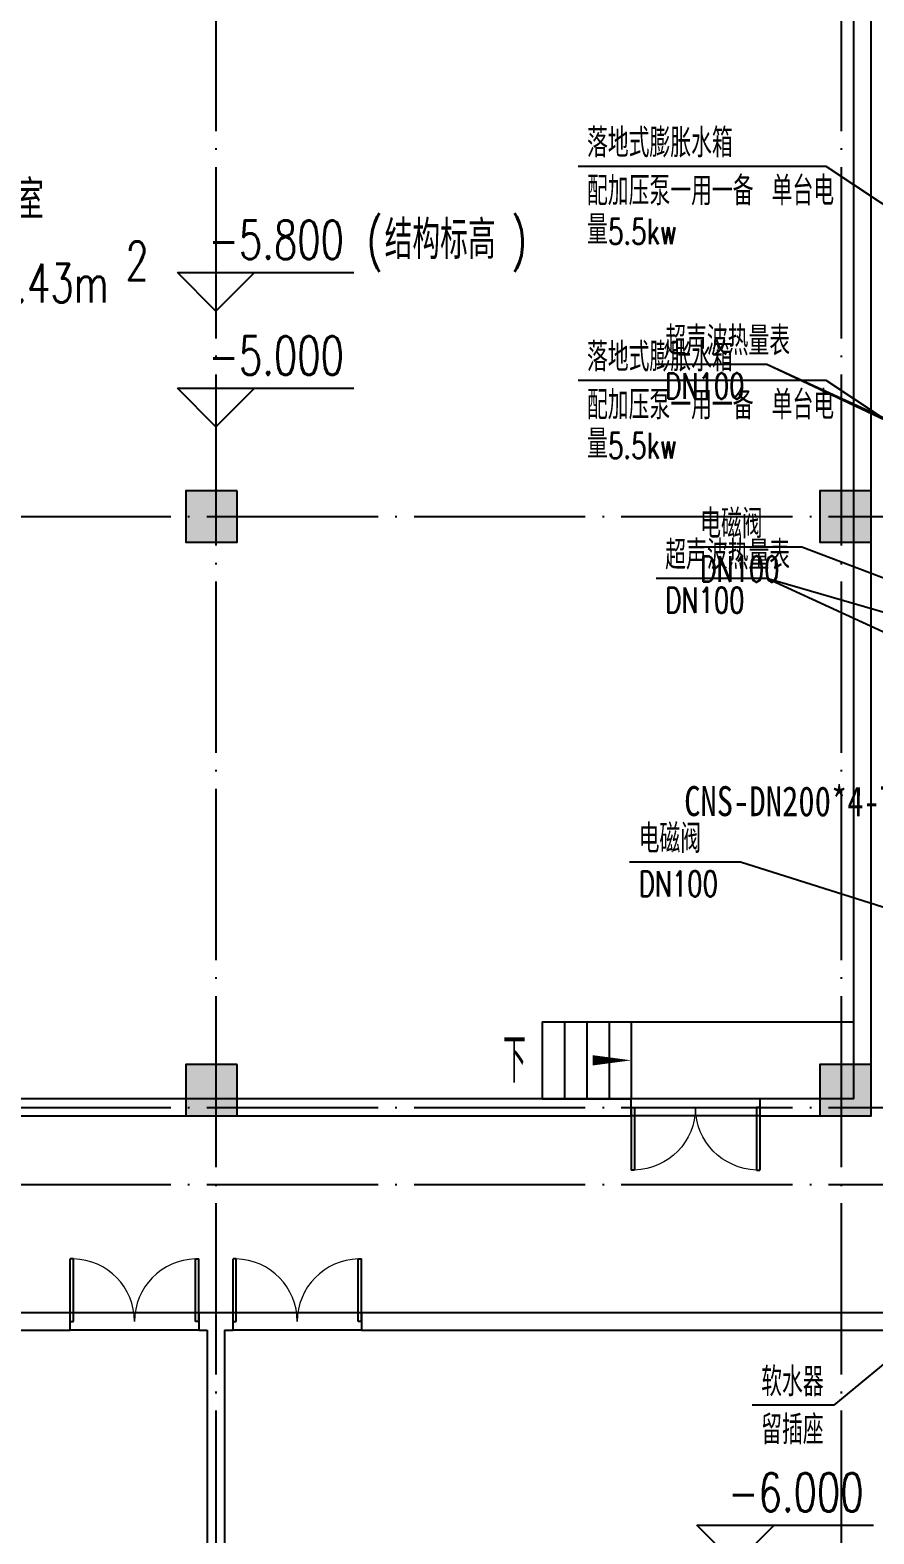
# Model space of a CAD drawing. Extents: x 179183 to 294833, y 947252 to 1004652.
# Drawn here: x 198115 to 207967, y 971689 to 989252 of the extents above; entities that cross this region are included whole.
import ezdxf
from ezdxf.enums import TextEntityAlignment as Align

# ---------------------------------------------------------------- set-up
doc = ezdxf.new("R2010")
doc.units = 0
doc.header["$LTSCALE"] = 1000
doc.linetypes.add('DOTE', pattern=[2.42, 2, -0.2, 0.02, -0.2])
for name, color, linetype in [('A-ANNO-IDEN-LEVL', 3, 'Continuous'), ('A-ANNO-TXT', 7, 'Continuous'), ('a_水', 6, 'Continuous'), ('a_电', 5, 'Continuous'), ('DOOR_FIRE', 4, 'Continuous'), ('DOTE', 1, 'DOTE'), ('PUB_TEXT', 7, 'Continuous'), ('SPACE', 7, 'Continuous'), ('WALL', 2, 'Continuous'), ('公用-符号', 3, 'Continuous'), ('公用-说明', 7, 'Continuous'), ('建筑-楼梯', 4, 'Continuous'), ('抗震支吊架', 2, 'Continuous'), ('结构柱子', 253, 'Continuous')]:
    doc.layers.add(name, color=color, linetype=linetype)
doc.styles.add('_TCH_DIM', font='SIMPLEX', dxfattribs={"bigfont": 'GBCBIG'})
doc.styles.add('_TCH_SPACE', font='SIMPLEX', dxfattribs={"height": 5, "bigfont": 'GBCBIG'})
doc.styles.add('A_DIM', font='simplex.shx', dxfattribs={"width": 0.7, "bigfont": 'gbcbig.shx'})
doc.styles.add('kzcad', font='', dxfattribs={"width": 0.8})
doc.styles.get("Standard").update_dxf_attribs({"font": 'simplex.shx', "width": 0.7, "bigfont": 'gbcbig.shx'})
doc.styles.get('kzcad').set_extended_font_data('SimSun')

# ---------------------------------------------------------------- blocks, each defined once
blk = doc.blocks.new('$DorLib2D$00000002')
for p, q in [((-0.5, 0), (-0.5, 0.4875)), ((-0.475, 0.4875), (-0.5, 0.4875)), ((-0.475, 0), (-0.475, 0.4875)), ((0.475, 0), (0.475, 0.4875)), ((0.475, 0.4875), (0.5, 0.4875)), ((0.5, 0), (0.5, 0.4875)), ((-0.5, 0), (-0.475, 0)), ((0.5, 0), (0.475, 0))]:
    blk.add_line(p, q)
at = {"lineweight": 13}
for centre, start, end in [((-0.4875, 0), 0, 88.53072), ((0.4875, 0), 91.46928, 180)]:
    blk.add_arc(centre, 0.4875, start, end, dxfattribs=at)
blk = doc.blocks.new('A$C325A3371')
at = {"layer": '结构柱子'}
h = blk.add_hatch(color=6, dxfattribs=at)
h.dxf.hatch_style = 1
h.paths.add_polyline_path([(12457, 26918), (11857, 26918), (11857, 26318), (12457, 26318)])
h = blk.add_hatch(color=6, dxfattribs=at)
h.dxf.hatch_style = 1
h.paths.add_polyline_path([(19857, 26918), (19257, 26918), (19257, 26318), (19857, 26318)])
h = blk.add_hatch(color=6, dxfattribs=at)
h.dxf.hatch_style = 1
h.paths.add_polyline_path([(12457, 20218), (11857, 20218), (11857, 19618), (12457, 19618)])
h = blk.add_hatch(color=6, dxfattribs=at)
h.dxf.hatch_style = 1
h.paths.add_polyline_path([(19857, 20218), (19257, 20218), (19257, 19618), (19857, 19618)])
at = {"layer": 'A-ANNO-IDEN-LEVL', "color": 1}
for p, q in [((12207, 29017), (11757, 29467)), ((11757, 29467), (13817, 29467)), ((12207, 29017), (12657, 29467)), ((12207, 27666), (11757, 28116)), ((11757, 28116), (13817, 28116)), ((12207, 27666), (12657, 28116)), ((18274, 14390), (17824, 14840)), ((17824, 14840), (19884, 14840)), ((18274, 14390), (18724, 14840))]:
    blk.add_line(p, q, dxfattribs=at)
at = {"layer": 'DOOR_FIRE'}
for p, q in [((18557, 19818), (17057, 19818)), ((18557, 19618), (17057, 19618)), ((12007, 17318), (10507, 17318)), ((13907, 17318), (12407, 17318)), ((12007, 17118), (10507, 17118)), ((13907, 17118), (12407, 17118))]:
    blk.add_line(p, q, dxfattribs=at)
at = {"layer": 'DOTE'}
for p, q in [((12207, 45219), (12207, 13)), ((19507, 45219), (19507, 13)), ((0, 26618), (34006, 26618)), ((0, 19718), (34006, 19718)), ((0, 18818), (34006, 18818))]:
    blk.add_line(p, q, dxfattribs=at)
at = {"layer": 'WALL'}
for p, q in [((19857, 19618), (19857, 37768)), ((19657, 19818), (19657, 37568)), ((17057, 19818), (4507, 19818)), ((17057, 19618), (17057, 19818)), ((19657, 19818), (18557, 19818)), ((18557, 19818), (18557, 19618)), ((4507, 19618), (17057, 19618)), ((18557, 19618), (19857, 19618)), ((10507, 17318), (5207, 17318)), ((10507, 17118), (10507, 17318)), ((12207, 17318), (12007, 17318)), ((12007, 17318), (12007, 17118)), ((12407, 17318), (12207, 17318)), ((12407, 17118), (12407, 17318)), ((28407, 17318), (13907, 17318)), ((13907, 17318), (13907, 17118)), ((5307, 17118), (10507, 17118)), ((12007, 17118), (12107, 17118)), ((12107, 17118), (12107, 12118)), ((12307, 17118), (12407, 17118)), ((12307, 17118), (12307, 12118)), ((13907, 17118), (28407, 17118))]:
    blk.add_line(p, q, dxfattribs=at)
at = {"layer": '公用-符号'}
blk.add_lwpolyline([(16017, 20268, 0, 0, 0), (17057, 20268, 0, 120, 0), (16607, 20268, 0, 0, 0)], format="xyseb", dxfattribs=at)
at = {"layer": '建筑-楼梯'}
for p, q in [((16017, 20718), (19657, 20718)), ((16017, 20718), (17057, 20718)), ((16017, 20718), (16017, 19818)), ((16277, 20718), (16277, 19818)), ((16537, 20718), (16537, 19818)), ((16797, 20718), (16797, 19818)), ((17057, 20718), (17057, 19818)), ((16017, 19818), (17057, 19818))]:
    blk.add_line(p, q, dxfattribs=at)
at = {"layer": '结构柱子', "color": 6}
for points in [[(12457, 26918), (11857, 26918), (11857, 26318), (12457, 26318)], [(19857, 26918), (19257, 26918), (19257, 26318), (19857, 26318)], [(12457, 20218), (11857, 20218), (11857, 19618), (12457, 19618)], [(19857, 20218), (19257, 20218), (19257, 19618), (19857, 19618)]]:
    blk.add_lwpolyline(points, close=True, dxfattribs=at)
at = {"layer": 'DOOR_FIRE', "xscale": -1500, "zscale": 200.0000000010477}
for p, yscale, rotation in [((17807, 19718), 1500, 179.9999999999676), ((11257, 17218), -1500, 180.0000000045261), ((13157, 17218), -1500, 180.0000000045256)]:
    blk.add_blockref('$DorLib2D$00000002', p, dxfattribs=dict(at, yscale=yscale, rotation=rotation))
at = {"layer": 'A-ANNO-TXT', "color": 1, "style": '_TCH_DIM', "width": 0.705882}
for s, p in [('-5.800', (12122, 29625)), ('(', (13967, 29625)), (')', (15652, 29625)), ('-5.000', (12122, 28273)), ('-6.000', (18189, 14998))]:
    blk.add_text(s, height=450, dxfattribs=at).set_placement(p)
at = {"layer": 'A-ANNO-TXT', "color": 1, "style": '_TCH_DIM'}
blk.add_text('结构标高', height=450, dxfattribs=at).set_placement((14177, 29625))
at = {"layer": 'PUB_TEXT', "color": 1}
blk.add_text('变配电室', height=450, dxfattribs=at).set_placement((8902, 30093))
at = {"layer": 'SPACE', "color": 1, "style": '_TCH_SPACE', "width": 0.705882}
for s, p in [('2', (11150, 29380)), ('270.43m', (9050, 29118))]:
    blk.add_text(s, height=450, dxfattribs=at).set_placement(p)
at = {"layer": '公用-说明', "color": 7, "style": 'A_DIM', "width": 0.7}
blk.add_text('下', height=525, dxfattribs=at).set_placement((15562, 20005))

msp = doc.modelspace()

# ---------------------------------------------------------------- linework, layer by layer
at = {"layer": 'a_电'}
for p, q in [((207410, 987660), (204511.9, 987660)), ((212184, 984485), (207410, 987660)), ((206717.5, 985348), (205424.8, 985348)), ((211525.6, 983134), (206717.5, 985348)), ((220484, 978835), (206717.5, 985348)), ((207410, 985160), (204511.9, 985160)), ((212184, 981985), (207410, 985160)), ((207126, 983212.5), (205833.3, 983212.5)), ((211184, 981670.1), (207126, 983212.5)), ((206717.5, 982848), (205424.8, 982848)), ((211525.6, 980634), (206717.5, 982848)), ((220484, 978835), (206717.5, 982848)), ((206407.5, 979535.5), (205114.8, 979535.5)), ((211184, 978020.1), (206407.5, 979535.5)), ((212734, 977520.1), (207499, 973192)), ((207499, 973192), (206545.5, 973192))]:
    msp.add_line(p, q, dxfattribs=at)

# ---------------------------------------------------------------- block references
at = {"layer": 'a_水'}
msp.add_blockref('A$C325A3371', (188077, 956952.2), dxfattribs=at)

# ---------------------------------------------------------------- texts
at = {"layer": 'a_电', "color": 7, "style": '_TCH_DIM'}
for s, height, p in [('落地式膨胀水箱', 337.59, (204616.9, 987765)), ('配加压泵一用一备', 337.59, (204616.9, 987205)), ('单台电', 337.59, (206772.9, 987205)), ('量', 337.6, (204616.9, 986750)), ('超声波热量表', 337.59, (205529.8, 985453)), ('落地式膨胀水箱', 337.59, (204616.9, 985265)), ('配加压泵一用一备', 337.59, (204616.9, 984705)), ('单台电', 337.59, (206772.9, 984705)), ('量', 337.6, (204616.9, 984250)), ('电磁阀', 337.59, (205938.3, 983317.5)), ('超声波热量表', 337.59, (205529.8, 982953)), ('电磁阀', 337.59, (205219.8, 979640.5)), ('软水器', 337.59, (206650.5, 973297)), ('留插座', 337.59, (206650.5, 972737))]:
    msp.add_text(s, height=height, dxfattribs=at).set_placement(p)
at = {"layer": 'a_电', "color": 7, "style": '_TCH_DIM', "width": 0.705882}
for s, p in [('5.5kw', (204862.7, 986750)), ('DN100', (205529.8, 984945.5)), ('5.5kw', (204862.7, 984250)), ('DN100', (205938.3, 982810)), ('DN100', (205529.8, 982445.5)), ('DN100', (205219.8, 979133))]:
    msp.add_text(s, height=297.5, dxfattribs=at).set_placement(p)
at = {"layer": '抗震支吊架', "color": 2, "style": 'kzcad', "width": 0.8}
msp.add_text('CNS-DN200*4-TL', height=350, rotation=359.88539, dxfattribs=at).set_placement((207084.1, 980070.4), align=Align.CENTER)

doc.saveas('drawing.dxf')
